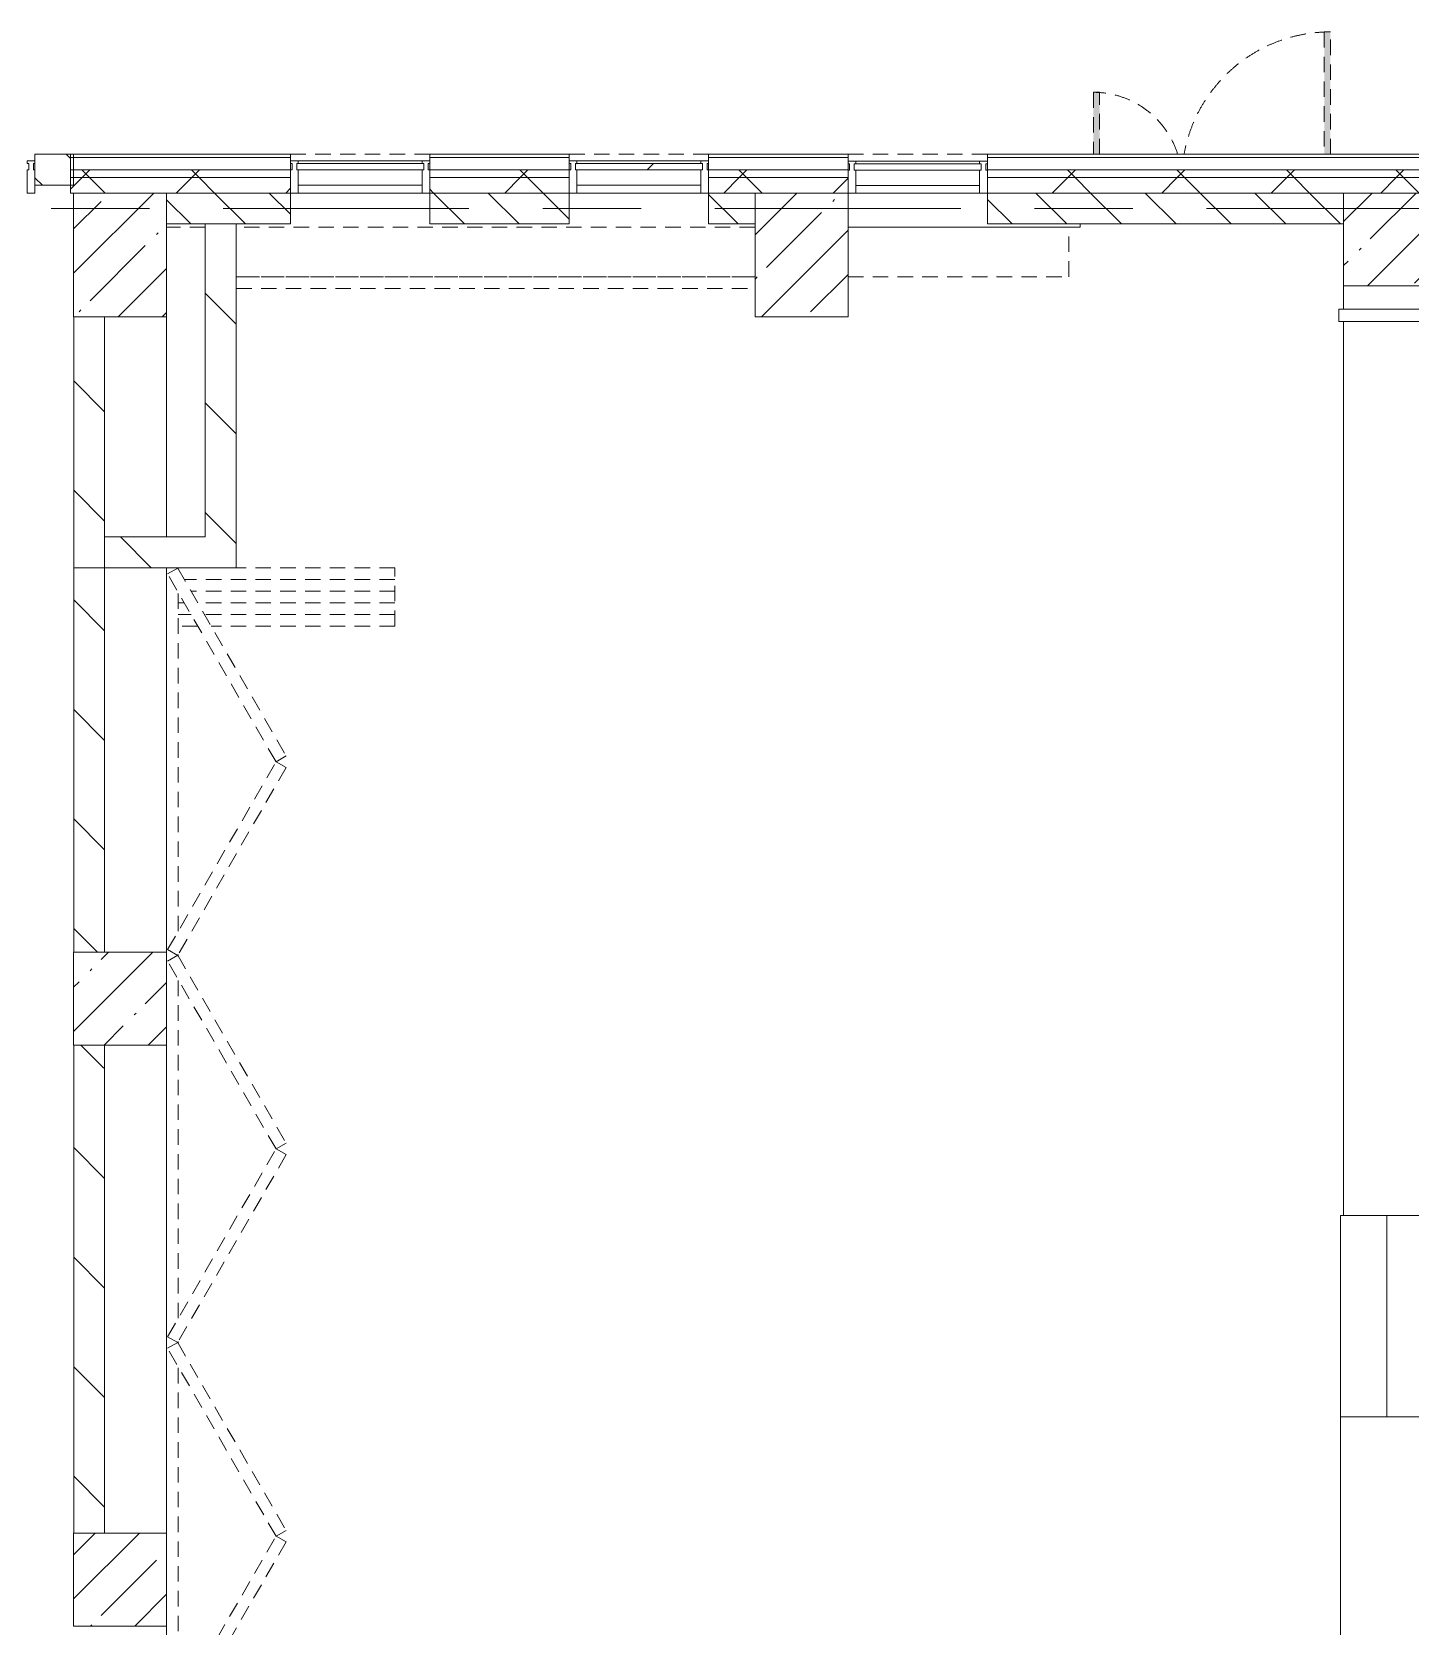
# Model space of a CAD drawing. Header units: millimetres. Extents: x 81566 to 292854, y -8553 to 29000.
# Drawn here: x 179284 to 188184, y 17850 to 28140 of the extents above; entities that cross this region are included whole.
import ezdxf

# ---------------------------------------------------------------- set-up
doc = ezdxf.new("R2010")
doc.units = ezdxf.units.MM
doc.linetypes.add('200_ШТРИХ__ш1_п0_6_', pattern=[160, 100, -60])
doc.linetypes.add('Осевая', pattern=[3175, 635, -476.25, 1587.5, -476.25])
for name, color, linetype, lineweight in [('A-DETL-MBND-1', 7, '200_ШТРИХ__ш1_п0_6_', 9), ('A-GLAZ-CURT-2', 7, 'Continuous', 5), ('A-GLAZ-CWMG-2', 7, 'Continuous', 5), ('A-WALL', 7, 'Continuous', 9), ('A-WALL-4', 7, 'Continuous', 5), ('I-WALL-4', 7, 'Continuous', 5), ('S-COLS-1', 7, 'Continuous', 5), ('S-STRS-2', 7, 'Continuous', 5), ('Оси', 7, 'Continuous', 9), ('Оси-2', 7, 'Осевая', 9)]:
    doc.layers.add(name, color=color, linetype=linetype, lineweight=lineweight)
doc.layers.add('A-FLOR-1', color=7, linetype='Continuous', lineweight=5, true_color=0xaaaaaa)
pattern_1 = [(45, (165843.6, 0), (-353.5534, 353.5534), []), (135, (165843.6, 0), (-353.5534, -353.5534), [])]
pattern_2 = [(135, (165843.58, 0), (-176.7767, -176.7767), [])]
pattern_3 = [(135, (165843.6, 0), (-353.553, -353.553), [])]

# ---------------------------------------------------------------- blocks, each defined once
blk = doc.blocks.new('BSC_Колонна _Прямоугольная - 600х800-24078684-2_2_3_птичка')
at = {"layer": 'S-COLS-1'}
h = blk.add_hatch(dxfattribs=at)
h.set_pattern_fill('FP_89', color=256, style=0, pattern_type=2)
h.set_pattern_definition([(45, (-14010, -26700), (-285.123, 285.123), []), (45, (-13724.88, -26700), (-285.123, 285.123), [504.031, -100.806, 16.764, -84.042])])
h.paths.add_polyline_path([(-100, -400), (300, -400), (300, 400), (-300, 400), (-300, -400)])
for p, q in [((300, 400), (-300, 400)), ((-300, 400), (-300, -400)), ((300, -400), (300, 400)), ((-300, -400), (300, -400))]:
    blk.add_line(p, q, dxfattribs=at)
blk = doc.blocks.new('BSC_Колонна _Прямоугольная - 600х600-23295697-2_2_3_птичка')
at = {"layer": 'S-COLS-1'}
h = blk.add_hatch(dxfattribs=at)
h.set_pattern_fill('FP_91', color=256, style=0, pattern_type=2)
h.set_pattern_definition([(45, (-14010, -18150), (-285.123, 285.123), []), (45, (-13724.88, -18150), (-285.123, 285.123), [504.031, -100.806, 16.764, -84.042])])
h.paths.add_polyline_path([(133, -300), (300, -300), (300, 300), (-300, 300), (-300, -300), (-100, -300)])
for p, q in [((300, 300), (-300, 300)), ((-300, 300), (-300, -300)), ((300, -300), (300, 300)), ((-300, -300), (300, -300))]:
    blk.add_line(p, q, dxfattribs=at)
blk = doc.blocks.new('BSC_Колонна _Прямоугольная - 600х600-V303-2_2_3_птичка')
at = {"layer": 'S-COLS-1'}
h = blk.add_hatch(dxfattribs=at)
h.set_pattern_fill('FP_92', color=256, style=0, pattern_type=2)
h.set_pattern_definition([(45, (-14010, -21900), (-285.123, 285.123), []), (45, (-13724.88, -21900), (-285.123, 285.123), [504.031, -100.806, 16.764, -84.042])])
h.paths.add_polyline_path([(-105, -300), (300, -300), (300, 300), (-300, 300), (-300, -300)])
for p, q in [((300, 300), (-300, 300)), ((-300, 300), (-300, -300)), ((300, -300), (300, 300)), ((-300, -300), (300, -300))]:
    blk.add_line(p, q, dxfattribs=at)
blk = doc.blocks.new('Прямоугольный импост - Импост структурный с накладкой - 190мм-22856075-2_2_3_птичка')
at = {"layer": 'A-GLAZ-CWMG-2'}
for p, q in [((0, 190), (-50, 190)), ((-50, 190), (-50, 40)), ((0, 40), (0, 190)), ((-50, 40), (-40, 40)), ((-40, 0), (-50, 0)), ((-50, 0), (-50, -17)), ((-40, 40), (-40, 0)), ((-10, 0), (-10, 40)), ((-10, 40), (0, 40)), ((0, 0), (-10, 0)), ((0, -17), (0, 0)), ((-50, -17), (0, -17))]:
    blk.add_line(p, q, dxfattribs=at)
blk = doc.blocks.new('Прямоугольный импост - Импост структурный с накладкой - 190мм-V309-2_2_3_птичка')
at = {"layer": 'A-GLAZ-CWMG-2'}
for p, q in [((0, 190), (-50, 190)), ((-50, 190), (-50, 40)), ((0, 40), (0, 188)), ((-50, 40), (-40, 40)), ((-40, 0), (-50, 0)), ((-50, 0), (-50, -17)), ((-40, 40), (-40, 0)), ((-10, 0), (-10, 40)), ((-10, 40), (0, 40)), ((0, 0), (-10, 0)), ((0, -17), (0, 0)), ((-50, -17), (0, -17))]:
    blk.add_line(p, q, dxfattribs=at)
blk = doc.blocks.new('Прямоугольный импост - Импост структурный с накладкой - 190мм-22856073-2_2_3_птичка')
at = {"layer": 'A-GLAZ-CWMG-2'}
for p, q in [((-50, 40), (-50, 190)), ((-50, 190), (0, 190)), ((0, 190), (0, 40)), ((-40, 40), (-50, 40)), ((-50, -17), (-50, 0)), ((-50, 0), (-40, 0)), ((-40, 0), (-40, 40)), ((-10, 40), (-10, 0)), ((0, 40), (-10, 40)), ((-10, 0), (0, 0)), ((0, 0), (0, -17)), ((0, -17), (-50, -17))]:
    blk.add_line(p, q, dxfattribs=at)
blk = doc.blocks.new('Системная панель - Стекло - 40мм-V326-2_2_3_птичка')
at = {"layer": 'A-GLAZ-CURT-2'}
h = blk.add_hatch(dxfattribs=at)
h.set_pattern_fill('FP_117', color=256, style=0, pattern_type=2)
h.set_pattern_definition([(45, (-17860.3, -26790), (-1414.21, 1414.21), [1000, -3000]), (45, (-18860.3, -27290), (-1414.21, 1414.21), [3000, -1000]), (45, (-16860.3, -27790), (-1414.21, 1414.21), [1000, -3000])])
h.paths.add_polyline_path([(410, -40), (410, 0), (-410, 0), (-410, -40), (400, -40)])
for p, q in [((410, 0), (-410, 0)), ((-410, 0), (-410, -40)), ((-410, -40), (410, -40)), ((410, -40), (410, 0))]:
    blk.add_line(p, q, dxfattribs=at)
blk = doc.blocks.new('Системная панель - Стекло - 40мм-V327-2_2_3_птичка')
at = {"layer": 'A-GLAZ-CURT-2'}
for p, q in [((410, 0), (-410, 0)), ((-410, 0), (-410, -40)), ((-410, -40), (410, -40)), ((410, -40), (410, 0))]:
    blk.add_line(p, q, dxfattribs=at)
blk = doc.blocks.new('Прямоугольный импост - Импост структурный с накладкой - 160мм Темный-33186089-2_2_3_птичка')
at = {"layer": 'A-GLAZ-CWMG-2'}
for p, q in [((16960, 27307), (17760, 27307)), ((16960, 27150), (17760, 27150))]:
    blk.add_line(p, q, dxfattribs=at)
blk = doc.blocks.new('DOR__перегородка__Прямоугольная - ТП-2_ Вн_ДПГ_9480х4200h_2-23998078-2_2_3_птичка')
at = {"layer": 'A-DETL-MBND-1'}
for p, q in [((3, -75), (1987, -75)), ((1982, -72), (2019, -7)), ((3194, -772), (1982, -72)), ((2019, -7), (3231, -707)), ((2137, -75), (4324, -75)), ((3230, -707), (4443, -7)), ((4480, -72), (3268, -772)), ((4443, -7), (4480, -72)), ((4474, -75), (4487, -75)), ((4481, -72), (4518, -7)), ((5693, -772), (4481, -72)), ((4518, -7), (5731, -707)), ((4637, -75), (6824, -75)), ((5730, -707), (6942, -7)), ((6980, -72), (5767, -772)), ((6942, -7), (6980, -72)), ((6974, -75), (6985, -75)), ((6979, -72), (7017, -7)), ((8192, -772), (6979, -72)), ((7017, -7), (8229, -707)), ((7135, -75), (9323, -75)), ((8229, -707), (9441, -7)), ((9479, -72), (8267, -772)), ((9105, -201), (9105, -75)), ((9180, -158), (9180, -75)), ((9255, -114), (9255, -75)), ((9441, -7), (9479, -72)), ((9473, -75), (9480, -75)), ((9255, -1474), (9255, -201)), ((9330, -1474), (9330, -158)), ((9405, -1474), (9405, -114)), ((9105, -1474), (9105, -288)), ((9180, -1474), (9180, -244)), ((9480, -1474), (9480, -450)), ((3231, -707), (3194, -772)), ((3268, -772), (3230, -707)), ((5731, -707), (5693, -772)), ((5767, -772), (5730, -707)), ((8229, -707), (8192, -772)), ((8267, -772), (8229, -707)), ((9105, -1474), (9480, -1474))]:
    blk.add_line(p, q, dxfattribs=at)
blk = doc.blocks.new('Прямоугольный импост - Импост структурный с накладкой - 190мм-V350-2_2_3_птичка')
at = {"layer": 'A-GLAZ-CWMG-2'}
for p, q in [((-50, 40), (-50, 190)), ((-50, 190), (0, 190)), ((0, 190), (0, 40)), ((-40, 40), (-50, 40)), ((-50, -17), (-50, 0)), ((-50, 0), (-40, 0)), ((-40, 0), (-40, 40)), ((-10, 40), (-10, 0)), ((0, 40), (-10, 40)), ((-10, 0), (0, 0)), ((0, 0), (0, -17)), ((0, -17), (-50, -17))]:
    blk.add_line(p, q, dxfattribs=at)
blk = doc.blocks.new('BSC_Колонна _Прямоугольная - 600х600-V358-2_2_3_птичка')
at = {"layer": 'S-COLS-1'}
h = blk.add_hatch(dxfattribs=at)
h.set_pattern_fill('FP_128', color=256, style=0, pattern_type=2)
h.set_pattern_definition([(45, (-22210, -26800), (-285.123, 285.123), []), (45, (-21924.88, -26800), (-285.123, 285.123), [504.031, -100.806, 16.764, -84.042])])
h.paths.add_polyline_path([(52, -300), (300, -300), (300, 300), (-300, 300), (-300, -300)])
for p, q in [((300, 300), (-300, 300)), ((-300, 300), (-300, -300)), ((300, -300), (300, 300)), ((-300, -300), (300, -300))]:
    blk.add_line(p, q, dxfattribs=at)
blk = doc.blocks.new('Перекрытия 3 - Перекрытия 4-20977624-2_2_3_птичка')
at = {"layer": 'S-STRS-2'}
for p, q in [((21910, 26500), (21910, 26351)), ((22810, 26351), (22810, 26500)), ((23710, 26351), (23710, 26500)), ((24610, 26351), (24610, 26500)), ((25510, 26351), (25510, 26500)), ((26410, 26351), (26410, 26500)), ((27310, 26351), (27310, 26500)), ((28210, 26351), (28210, 26500)), ((29110, 26351), (29110, 26500)), ((30010, 26351), (30010, 26500)), ((21910, 26270), (21910, 20500)), ((22810, 20500), (22810, 26270)), ((23710, 20500), (23710, 26270)), ((24610, 20500), (24610, 26270)), ((25510, 20500), (25510, 26270)), ((26410, 20500), (26410, 26270)), ((27310, 20500), (27310, 26270)), ((28210, 20500), (28210, 26270)), ((29110, 20500), (29110, 26270)), ((30010, 22600), (30010, 26270)), ((30010, 20500), (30010, 22000)), ((22490, 20500), (21910, 20500)), ((23390, 20500), (22810, 20500)), ((24290, 20500), (23710, 20500)), ((25190, 20500), (24610, 20500)), ((26090, 20500), (25510, 20500)), ((26990, 20500), (26410, 20500)), ((27890, 20500), (27310, 20500)), ((28790, 20500), (28210, 20500)), ((29690, 20500), (29110, 20500)), ((30610, 20500), (30010, 20500))]:
    blk.add_line(p, q, dxfattribs=at)
blk = doc.blocks.new('BSC_Колонна _Прямоугольная - 600х800-V402-2_2_3_птичка')
at = {"layer": 'S-COLS-1'}
h = blk.add_hatch(dxfattribs=at)
h.set_pattern_fill('FP_161', color=256, style=0, pattern_type=2)
h.set_pattern_definition([(45, (-18410.26, -26700), (-285.123, 285.123), []), (45, (-18125.13, -26700), (-285.123, 285.123), [504.031, -100.806, 16.764, -84.042])])
h.paths.add_polyline_path([(300, -400), (300, 400), (-300, 400), (-300, -400), (205, -400)])
for p, q in [((300, 400), (-300, 400)), ((-300, 400), (-300, -400)), ((300, -400), (300, 400)), ((-300, -400), (300, -400))]:
    blk.add_line(p, q, dxfattribs=at)
blk = doc.blocks.new('110_Дверь_СКБ_2Ст_Наружная - ДН-1_л_ Двухстворчатая 1450 х3300 _h_ в свету с верхним остеклением-23567691-2_2_3_птичка')
at = {"layer": 'A-DETL-MBND-1'}
for points in [[(784.5, 125), (784.5, 915), (744.5, 915), (744.5, 125)], [(-705.5, 125), (-705.5, 525), (-745.5, 525), (-745.5, 125)]]:
    blk.add_hatch(color=256, dxfattribs=at).paths.add_polyline_path(points)
for p, q in [((784.5, 915), (744.5, 915)), ((744.5, 915), (744.5, 125)), ((784.5, 125), (784.5, 915)), ((-745.5, 525), (-745.5, 125)), ((-705.5, 525), (-745.5, 525)), ((-705.5, 125), (-705.5, 525))]:
    blk.add_line(p, q, dxfattribs=at)
for centre, radius, start, end in [((784.5, -45), 960, 90, 169.73704), ((-745.5, -45), 570, 17.53545, 90)]:
    blk.add_arc(centre, radius, start, end, dxfattribs=at)
blk = doc.blocks.new('Системная панель - Стекло - 40мм-V413-2_2_3_птичка')
at = {"layer": 'A-GLAZ-CURT-2'}
for p, q in [((410, 0), (-410, 0)), ((-410, 0), (-410, -40)), ((-410, -40), (410, -40)), ((410, -40), (410, 0))]:
    blk.add_line(p, q, dxfattribs=at)
blk = doc.blocks.new('Перекрытия 2 - Перекрытия 4-32990152-2_2_3_птичка')
at = {"layer": 'S-STRS-2'}
for p, q in [((21910, 19180), (22510, 19180)), ((21910, 19180), (21910, 15411)), ((22810, 19180), (23410, 19180)), ((22810, 15411), (22810, 19180)), ((23710, 19180), (24310, 19180)), ((23710, 15411), (23710, 19180)), ((24610, 19180), (25210, 19180)), ((24610, 15411), (24610, 19180)), ((25510, 19180), (26110, 19180)), ((25510, 15411), (25510, 19180)), ((26410, 19180), (27010, 19180)), ((26410, 15411), (26410, 19180)), ((27310, 19180), (27910, 19180)), ((27310, 15411), (27310, 19180)), ((28210, 19180), (28810, 19180)), ((28210, 15411), (28210, 19180)), ((29110, 19180), (29710, 19180)), ((29110, 15411), (29110, 19180)), ((30010, 19180), (30610, 19180)), ((30010, 15411), (30010, 19180)), ((30610, 18430), (30610, 19180)), ((30610, 15411), (30610, 17830)), ((21910, 15330), (21910, 15200)), ((22810, 15200), (22810, 15330)), ((23710, 15200), (23710, 15330)), ((24610, 15200), (24610, 15330)), ((25510, 15200), (25510, 15330)), ((26410, 15200), (26410, 15330)), ((27310, 15200), (27310, 15330)), ((28210, 15200), (28210, 15330)), ((29110, 15200), (29110, 15330)), ((30010, 15200), (30010, 15330)), ((30610, 15200), (30610, 15330)), ((22810, 15200), (21910, 15200)), ((23710, 15200), (22810, 15200)), ((24610, 15200), (23710, 15200)), ((25510, 15200), (24610, 15200)), ((26410, 15200), (25510, 15200)), ((27310, 15200), (26410, 15200)), ((28210, 15200), (27310, 15200)), ((29110, 15200), (28210, 15200)), ((30010, 15200), (29110, 15200)), ((30610, 15200), (30010, 15200))]:
    blk.add_line(p, q, dxfattribs=at)
blk = doc.blocks.new('Стены наклон_ амфитеатр1 - Стены наклон_ амфитеатр-33007412-2_2_3_птичка')
at = {"layer": 'A-WALL-4'}
for p, q in [((21879, 26351), (21879, 26270)), ((30610, 26351), (21879, 26351)), ((30610, 26270), (30610, 26351)), ((21879, 26270), (30610, 26270))]:
    blk.add_line(p, q, dxfattribs=at)
blk = doc.blocks.new('Зашивка приборов отопления12 - Зашивка приборов отопления-33278990-2_2_3_птичка')
at = {"layer": 'A-DETL-MBND-1'}
for p, q in [((37640, 23400), (34290, 23400)), ((34290, 23079), (37640, 23079)), ((37640, 23079), (34290, 23079)), ((34290, 23004), (37640, 23004))]:
    blk.add_line(p, q, dxfattribs=at)
blk = doc.blocks.new('Зашивка приборов отопления13 - Зашивка приборов отопления-33279120-2_2_3_птичка')
at = {"layer": 'A-DETL-MBND-1'}
for p, q in [((20136, 26880), (18710, 26880)), ((20136, 26560), (20136, 26880)), ((18710, 26560), (20136, 26560))]:
    blk.add_line(p, q, dxfattribs=at)

msp = doc.modelspace()

# ---------------------------------------------------------------- hatches: boundary and pattern name
at = {"layer": 'A-WALL-4'}
h = msp.add_hatch(dxfattribs=at)
h.set_pattern_fill('FP_100', color=256, style=0, pattern_type=2)
h.set_pattern_definition(pattern_2)
h.paths.add_polyline_path([(169903.6, 27150), (169953.6, 27150), (169953.6, 27350), (169903.6, 27350)])
h.paths.add_polyline_path([(179532.6, 27150), (179532.6, 27330), (179553.6, 27330), (179553.6, 27350), (179303.8, 27350), (179303.8, 27150)])
h = msp.add_hatch(dxfattribs=at)
h.set_pattern_fill('FP_101', color=256, style=0, pattern_type=2)
h.set_pattern_definition(pattern_1)
h.paths.add_polyline_path([(188353.6, 27200), (199553.6, 27200), (199550, 27250), (185453.8, 27250), (185453.8, 27200), (188105.5, 27200)])
h.paths.add_polyline_path([(183653.8, 27200), (184553.8, 27200), (184553.8, 27250), (183653.8, 27250)])
h.paths.add_polyline_path([(179833.6, 27200), (180953.8, 27200), (180953.8, 27250), (179532.6, 27250), (179532.6, 27200), (179553.6, 27200)])
h.paths.add_polyline_path([(182753.8, 27200), (182753.8, 27250), (181853.8, 27250), (181853.8, 27200), (182636.1, 27200)])
h = msp.add_hatch(dxfattribs=at)
h.set_pattern_fill('FP_101', color=256, style=0, pattern_type=2)
h.set_pattern_definition(pattern_1)
h.paths.add_polyline_path([(185453.8, 27100), (199453.6, 27100), (199453.6, 27200), (185453.8, 27200)])
h.paths.add_polyline_path([(184459.3, 27100), (184553.8, 27100), (184553.8, 27200), (183653.8, 27200), (183653.8, 27100), (183953.8, 27100)])
h.paths.add_polyline_path([(180953.8, 27100), (180953.8, 27200), (179532.6, 27200), (179532.6, 27100), (180813, 27100)])
h.paths.add_polyline_path([(182636.1, 27100), (182753.8, 27100), (182753.8, 27200), (181853.8, 27200), (181853.8, 27100)])
h = msp.add_hatch(dxfattribs=at)
h.set_pattern_fill('FP_100', color=256, style=0, pattern_type=2)
h.set_pattern_definition(pattern_2)
h.paths.add_polyline_path([(180562.7, 26900), (180953.8, 26900), (180953.8, 27100), (180153.6, 27100), (180153.8, 26900), (180403.6, 26900)])
h.paths.add_polyline_path([(187722.6, 26900), (187753.6, 26900), (187753.6, 27100), (185453.8, 27100), (185453.8, 26900)])
h.paths.add_polyline_path([(182753.8, 26900), (182753.8, 27100), (181853.8, 27100), (181853.8, 26900)])
h.paths.add_polyline_path([(183653.8, 26900), (183953.8, 26900), (183953.8, 27100), (183653.8, 27100), (183653.8, 26948.7)])
at = {"layer": 'I-WALL-4'}
h = msp.add_hatch(dxfattribs=at)
h.set_pattern_fill('FP_99', color=256, style=0, pattern_type=2)
h.set_pattern_definition(pattern_3)
h.paths.add_polyline_path([(180403.6, 24680), (180603.6, 24680), (180603.6, 26900), (180403.6, 26900), (180403.6, 24880)])
h = msp.add_hatch(dxfattribs=at)
h.set_pattern_fill('FP_99', color=256, style=0, pattern_type=2)
h.set_pattern_definition(pattern_3)
h.paths.add_polyline_path([(179753.8, 15200), (179753.8, 17850), (179553.8, 17850), (179553.8, 15200)])
h.paths.add_polyline_path([(179553.8, 18450), (179753.8, 18450), (179748.8, 21600), (179553.8, 21600), (179553.8, 19848)])
h.paths.add_polyline_path([(179553.8, 22200), (179753.8, 22200), (179753.8, 26300), (179553.8, 26300), (179553.8, 24581.8)])
h = msp.add_hatch(dxfattribs=at)
h.set_pattern_fill('FP_99', color=256, style=0, pattern_type=2)
h.set_pattern_definition(pattern_3)
h.paths.add_polyline_path([(180153.8, 24680), (180403.6, 24680), (180403.6, 24880), (179753.8, 24880), (179753.8, 24680), (180153.6, 24680)])

# ---------------------------------------------------------------- linework, layer by layer
at = {"layer": 'A-DETL-MBND-1'}
for p, q in [((180953.8, 27350), (181853.8, 27350)), ((182753.8, 27350), (183653.8, 27350)), ((184553.8, 27350), (185453.8, 27350)), ((181003.8, 27100), (181803.8, 27100)), ((181803.8, 27100), (181003.8, 27100)), ((182803.8, 27100), (183603.8, 27100)), ((183603.8, 27100), (182803.8, 27100)), ((184603.4, 27100), (185404, 27100)), ((185404, 27100), (184603.4, 27100)), ((180403.6, 26880), (180153.6, 26880)), ((183953.8, 26880), (180603.6, 26880)), ((186053.6, 26880), (184553.8, 26880)), ((186053.6, 26900), (186053.6, 26880))]:
    msp.add_line(p, q, dxfattribs=at)
at = {"layer": 'A-FLOR-1'}
for p, q in [((180153.8, 24880), (180153.8, 26500)), ((180153.8, 15200), (180153.8, 24680))]:
    msp.add_line(p, q, dxfattribs=at)
at = {"layer": 'A-WALL'}
for p, q in [((180953.8, 27330), (179532.6, 27330)), ((182753.8, 27330), (181853.8, 27330)), ((184553.8, 27330), (183653.8, 27330)), ((199683.6, 27330), (185453.8, 27330)), ((180953.8, 27250), (179532.6, 27250)), ((180953.8, 27200), (179532.6, 27200)), ((182753.8, 27250), (181853.8, 27250)), ((182753.8, 27200), (181853.8, 27200)), ((184553.8, 27250), (183653.8, 27250)), ((184553.8, 27200), (183653.8, 27200)), ((199603.6, 27250), (185453.8, 27250)), ((199553.6, 27200), (185453.8, 27200)), ((180953.8, 27100), (180153.6, 27100)), ((182753.8, 27100), (181853.8, 27100)), ((183953.8, 27100), (183653.8, 27100)), ((187753.6, 27100), (185453.8, 27100)), ((180603.6, 26900), (180403.6, 26900))]:
    msp.add_line(p, q, dxfattribs=at)
at = {"layer": 'A-WALL-4'}
for p, q in [((180953.8, 27350), (179303.8, 27350)), ((179303.8, 27350), (179303.8, 27150)), ((179532.6, 27350), (179532.6, 27100)), ((179553.6, 27150), (179553.6, 27350)), ((180953.8, 27100), (180953.8, 27350)), ((182753.8, 27350), (181853.8, 27350)), ((181853.8, 27350), (181853.8, 27100)), ((182753.8, 27100), (182753.8, 27350)), ((184553.8, 27350), (183653.8, 27350)), ((183653.8, 27350), (183653.8, 27100)), ((184553.8, 27100), (184553.8, 27350)), ((199703.6, 27350), (185453.8, 27350)), ((185453.8, 27350), (185453.8, 27100)), ((179303.8, 27150), (179553.6, 27150)), ((179532.6, 27100), (179553.6, 27100)), ((180153.6, 27100), (180953.8, 27100)), ((180953.8, 26900), (180953.8, 27100)), ((181853.8, 27100), (182753.8, 27100)), ((181853.8, 27100), (181853.8, 26900)), ((182753.8, 26900), (182753.8, 27100)), ((183653.8, 27100), (183953.8, 27100)), ((183653.8, 27100), (183653.8, 26900)), ((185453.8, 27100), (187753.6, 27100)), ((185453.8, 27100), (185453.8, 26900)), ((180153.6, 26900), (180403.6, 26900)), ((180603.6, 26900), (180953.8, 26900)), ((181853.8, 26900), (182753.8, 26900)), ((183653.8, 26900), (183953.8, 26900)), ((185453.8, 26900), (187753.6, 26900))]:
    msp.add_line(p, q, dxfattribs=at)
at = {"layer": 'I-WALL-4'}
for p, q in [((180403.6, 26900), (180403.6, 24880)), ((180603.6, 24680), (180603.6, 26900)), ((179553.8, 26300), (179553.8, 22200)), ((179753.8, 22200), (179753.8, 26300)), ((180403.6, 24880), (179753.8, 24880)), ((179553.8, 24680), (180603.6, 24680)), ((179553.8, 21600), (179553.8, 18450)), ((179753.8, 18450), (179753.8, 21600))]:
    msp.add_line(p, q, dxfattribs=at)
at = {"layer": 'S-STRS-2'}
for p, q in [((187733.6, 20500), (187733.6, 19200)), ((187733.6, 20500), (187753.6, 20500)), ((187733.6, 20500), (187733.6, 19200)), ((188033.6, 20500), (188033.6, 19200)), ((188033.6, 20500), (188033.6, 19200))]:
    msp.add_line(p, q, dxfattribs=at)
at = {"layer": 'Оси'}
msp.add_line((187203.6, 27000), (199703.6, 27000), dxfattribs=at)
at = {"layer": 'Оси-2'}
msp.add_line((176232.6, 27000), (187203.6, 27000), dxfattribs=at)

# ---------------------------------------------------------------- block references
at = {"layer": 'A-DETL-MBND-1'}
for name, p in [('110_Дверь_СКБ_2Ст_Наружная - ДН-1_л_ Двухстворчатая 1450 х3300 _h_ в свету с верхним остеклением-23567691-2_2_3_птичка', (186884.1, 27225)), ('Зашивка приборов отопления12 - Зашивка приборов отопления-33278990-2_2_3_птичка', (146313.8, 3480)), ('Зашивка приборов отопления13 - Зашивка приборов отопления-33279120-2_2_3_птичка', (165843.6, 0))]:
    msp.add_blockref(name, p, dxfattribs=at)
at = {"layer": 'A-DETL-MBND-1', "rotation": 90.00000000000044}
msp.add_blockref('DOR__перегородка__Прямоугольная - ТП-2_ Вн_ДПГ_9480х4200h_2-23998078-2_2_3_птичка', (180153.6, 15200), dxfattribs=at)
at = {"layer": 'A-GLAZ-CURT-2'}
for name, p in [('Системная панель - Стекло - 40мм-V413-2_2_3_птичка', (181403.8, 27290)), ('Системная панель - Стекло - 40мм-V326-2_2_3_птичка', (183203.8, 27290)), ('Системная панель - Стекло - 40мм-V327-2_2_3_птичка', (185003.8, 27288.3))]:
    msp.add_blockref(name, p, dxfattribs=at)
at = {"layer": 'A-GLAZ-CWMG-2', "extrusion": (0, 0, -1), "rotation": 180}
for name, p in [('Прямоугольный импост - Импост структурный с накладкой - 190мм-22856073-2_2_3_птичка', (-179303.8, 27290)), ('Прямоугольный импост - Импост структурный с накладкой - 190мм-V350-2_2_3_птичка', (-181853.8, 27290)), ('Прямоугольный импост - Импост структурный с накладкой - 190мм-V350-2_2_3_птичка', (-183653.8, 27290)), ('Прямоугольный импост - Импост структурный с накладкой - 190мм-22856073-2_2_3_птичка', (-185453.8, 27288.3))]:
    msp.add_blockref(name, p, dxfattribs=at)
at = {"layer": 'A-GLAZ-CWMG-2', "rotation": 180}
for name, p in [('Прямоугольный импост - Импост структурный с накладкой - 190мм-22856075-2_2_3_птичка', (180953.8, 27290)), ('Прямоугольный импост - Импост структурный с накладкой - 190мм-22856075-2_2_3_птичка', (182753.8, 27290)), ('Прямоугольный импост - Импост структурный с накладкой - 190мм-V309-2_2_3_птичка', (184553.8, 27288.3))]:
    msp.add_blockref(name, p, dxfattribs=at)
at = {"layer": 'A-GLAZ-CWMG-2'}
for p in [(164043.6, 0), (165843.6, 0), (167643.6, -1.7)]:
    msp.add_blockref('Прямоугольный импост - Импост структурный с накладкой - 160мм Темный-33186089-2_2_3_птичка', p, dxfattribs=at)
at = {"layer": 'A-WALL-4'}
msp.add_blockref('Стены наклон_ амфитеатр1 - Стены наклон_ амфитеатр-33007412-2_2_3_птичка', (165843.6, 0), dxfattribs=at)
at = {"layer": 'S-COLS-1'}
for name, p in [('BSC_Колонна _Прямоугольная - 600х800-24078684-2_2_3_птичка', (179853.6, 26700)), ('BSC_Колонна _Прямоугольная - 600х800-V402-2_2_3_птичка', (184253.8, 26700)), ('BSC_Колонна _Прямоугольная - 600х600-V358-2_2_3_птичка', (188053.6, 26800)), ('BSC_Колонна _Прямоугольная - 600х600-V303-2_2_3_птичка', (179853.6, 21900)), ('BSC_Колонна _Прямоугольная - 600х600-23295697-2_2_3_птичка', (179853.6, 18150))]:
    msp.add_blockref(name, p, dxfattribs=at)
at = {"layer": 'S-STRS-2'}
for name, p in [('Перекрытия 3 - Перекрытия 4-20977624-2_2_3_птичка', (165843.6, 0)), ('Перекрытия 2 - Перекрытия 4-32990152-2_2_3_птичка', (165823.6, 20))]:
    msp.add_blockref(name, p, dxfattribs=at)

doc.saveas('drawing.dxf')
